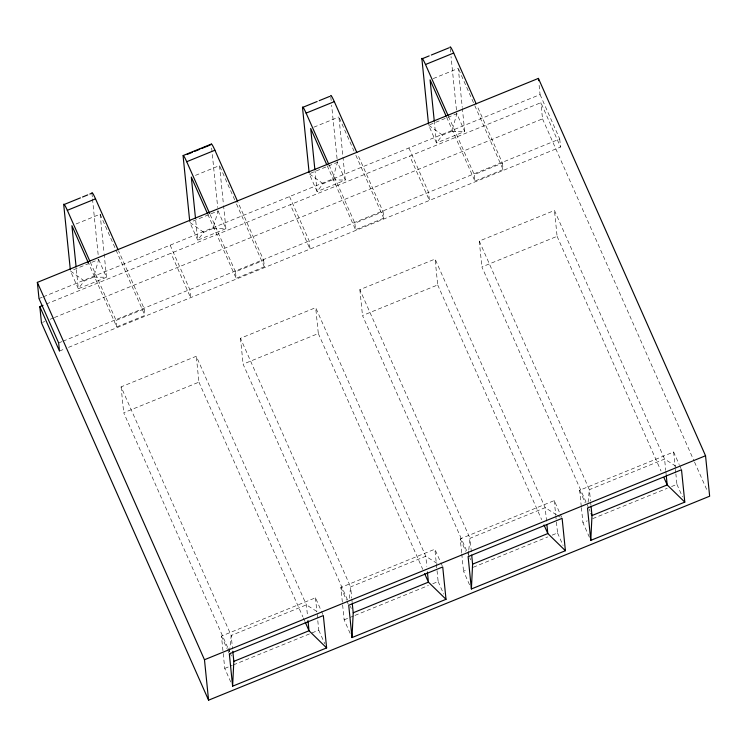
<?xml version="1.0" encoding="UTF-8"?>
<svg xmlns="http://www.w3.org/2000/svg" width="747" height="747" viewBox="0 0 747 747"><rect width="100%" height="100%" fill="white"/><g stroke="black" fill="none" stroke-linecap="round" stroke-linejoin="round"><path stroke-width="0.56" stroke-dasharray="3.73 2.8" d="M229.562 651.533L231.187 635.482L121.089 386.871L196.293 356.254L306.401 604.865L307.54 616.116M349.419 598.347L350.586 586.881L240.478 338.27L315.682 307.652L425.79 556.263L426.817 566.385M468.341 554.33L468.696 550.894M468.808 549.745L469.975 538.27L359.867 289.668L435.081 259.05L545.179 507.661L546.552 521.163M588.085 502.283L589.364 489.668L479.266 241.057L554.47 210.449L664.578 459.05L665.717 470.311M84.28 280.9L70.451 271.002L78.323 288.753L84.28 280.9L93.683 277.081L98.66 259.517L71.497 270.573M203.67 232.298L189.85 222.401L197.712 240.151L203.67 232.298L213.072 228.47L218.049 210.915L191.932 221.542M323.068 183.697L309.239 173.79L317.101 191.549L323.068 183.697L332.462 179.868L337.439 162.314L331.631 105.14M442.457 135.095L428.629 125.188L436.491 142.948L442.457 135.095L451.86 131.267L456.837 113.712L451.029 56.529M76.091 223.969L100.117 214.184L144.946 315.411L116.737 326.887L88.902 264.027M195.481 175.368L219.506 165.582L223.465 204.585M313.833 127.186L338.895 116.98M433.223 78.584L458.294 68.379L462.253 107.381M310.285 173.369L337.439 162.314L345.31 180.074L317.101 191.549L315.01 170.904M429.674 124.768L456.837 113.712L464.699 131.463L436.491 142.948L434.399 122.303M38.993 298.557L42.215 297.25M43.289 296.811L540.062 94.58L539.119 85.335M46.267 304.02L540.884 102.666L560.549 147.066L65.923 348.419M42.542 322.387L44.699 321.509M50.096 319.305L53.336 317.989M54.419 317.55L542.527 118.848L540.884 102.666M58.658 342.957L61.88 341.64M62.953 341.202L559.727 138.97L540.062 94.58M116.737 326.887L116.084 320.416L144.283 308.941L118.502 250.712M263.682 260.329L264.335 266.8L236.136 278.286L235.473 271.815L263.682 260.329L237.891 202.11M383.071 211.728L383.725 218.199L355.525 229.684L354.862 223.213L383.071 211.728L357.748 154.564M502.46 163.126L503.114 169.597L474.915 181.082L474.261 174.611L502.46 163.126L477.146 105.962M59.48 351.043L64.849 348.858M227.676 647.49L123.713 412.755L198.926 382.137L196.293 356.254M347.542 599.953L243.111 364.153L318.315 333.535L315.682 307.652M469.293 556.683L362.5 315.551L437.705 284.934L435.081 259.05M588.683 508.081L481.89 266.94L557.094 236.323L554.47 210.449M230.758 682.002L224.744 668.425L221.457 636.071L315.467 597.805L321.023 610.336M350.156 633.4L344.143 619.823L340.856 587.469L434.866 549.194L440.413 561.735M461.655 552.733L460.245 538.867L554.255 500.593L559.802 513.133M581.278 506.438L579.635 490.265L673.645 451.991L679.2 464.531M224.744 668.425L232.308 665.344M233.391 664.905L318.754 630.151L316.999 612.82M344.143 619.823L353.863 615.864M354.946 615.425L428.423 585.508M432.746 583.752L438.153 581.549L434.866 549.194M469.546 584.798L463.532 571.222L467.855 569.457M473.253 567.262L547.812 536.906M552.136 535.151L557.542 532.947L556.254 520.239M589.402 537.242L582.921 522.62L587.245 520.855M592.651 518.661L667.211 488.305M671.525 486.549L676.931 484.345L675.876 473.943M451.86 131.267L464.699 131.463L462.365 108.52M332.462 179.868L345.31 180.074L342.976 157.131M213.072 228.47L225.911 228.675L223.586 205.733M93.683 277.081L106.522 277.277L104.188 254.335M675.867 466.184L664.578 459.05L589.364 489.668L590.513 500.92M556.478 514.786L545.179 507.661L469.975 538.27L471.348 551.781M557.411 515.383L560.241 517.167M437.079 563.387L425.79 556.263L350.586 586.881L351.725 598.132M316.747 611.401L306.401 604.865L231.187 635.482L232.56 648.984M542.527 118.848L694.075 461.02M694.542 462.085L707.764 491.937M679.658 465.568L681.049 468.705M676.931 484.345L682.487 496.876M557.094 236.323L661.058 471.068M458.761 69.443L474.336 104.608M474.803 105.672L503.114 169.597M448.471 116.383L474.261 174.611M446.603 117.148L474.915 181.082M589.159 509.155L590.102 511.284M579.635 490.265L585.19 502.796M408.917 147.962L428.582 192.362L429.404 200.448L409.739 156.058M560.269 514.179L561.66 517.307M557.542 532.947L563.089 545.487M437.705 284.934L541.668 519.669M339.371 118.045L353.994 151.071M355.889 155.339L383.725 218.199M329.082 164.984L354.862 223.213M327.214 165.75L355.525 229.684M469.77 557.757L470.713 559.886M460.245 538.867L465.792 551.398M289.528 196.573L309.193 240.964L310.014 249.05L290.35 204.659M440.879 562.78L442.261 565.909M438.153 581.549L443.699 594.089M318.315 333.535L422.746 569.335M219.982 166.646L236.024 202.876M236.491 203.94L264.335 266.8M218.049 210.915L225.911 228.675L197.712 240.151L195.611 219.506M210.159 214.65L235.473 271.815M207.815 214.361L236.136 278.286M350.38 606.359L351.323 608.488M340.856 587.469L346.403 600M346.869 601.046L348.251 604.183M170.139 245.175L189.794 289.565L190.616 297.651L170.96 253.261M321.481 611.382L322.872 614.52M318.754 630.151L324.768 643.737M198.926 382.137L302.88 616.873M303.357 617.946L304.776 621.14M98.66 259.517L106.522 277.277L78.323 288.753L76.222 268.108M90.294 262.197L116.084 320.416M228.152 648.555L229.562 651.757M230.039 652.831L231.458 656.025M221.457 636.071L227.013 648.611M227.471 649.657L228.862 652.785M673.645 451.991L675.288 468.173M675.409 469.321L675.755 472.795M665.829 471.432L666.175 474.812M559.727 138.97L560.549 147.066M590.625 502.049L590.97 505.43M581.399 507.596L582.921 522.62M554.255 500.593L555.665 514.459M555.777 515.617L556.132 519.081M479.266 241.057L481.89 266.94M450.217 48.527L450.562 51.963M461.767 553.891L463.532 571.222M359.867 289.668L362.5 315.551M339.017 118.129L342.864 155.983M330.818 97.129L331.173 100.565M351.837 599.253L352.182 602.633M315.467 597.805L316.877 611.672M240.478 338.27L243.111 364.153M211.662 148.018L217.704 207.489M144.283 308.941L144.946 315.411M121.089 386.871L123.713 412.755M100.117 214.184L104.076 253.186M91.918 193.193L92.385 197.768M92.497 198.917L98.305 256.09"/><path stroke-width="1.12" d="M232.616 686.185L229.329 653.83L323.339 615.556L326.626 647.91L232.616 686.185L233.82 661.366L232.793 651.235M352.005 637.583L348.718 605.229L442.728 566.954L446.015 599.309L352.005 637.583L353.21 612.764L352.295 603.753M471.394 588.972L468.108 556.627L562.117 518.353L565.404 550.707L471.394 588.972L472.599 564.153L471.693 555.152M590.784 540.37L587.497 508.016L681.507 469.751L684.794 502.105L590.784 540.37L591.997 515.551L591.082 506.55M183.155 155.535L211.364 144.059M64.765 204.248L80.433 197.871M82.525 197.021L87.744 194.892M89.836 194.043L91.918 193.193A10.197 0.962 67.8 0 1 95.523 198.842L118.026 249.657M187.292 154.368L192.511 152.248M194.603 151.398L199.822 149.269M201.914 148.42L210.271 145.021M303.543 107.045L317.13 101.517M319.212 100.668L329.66 96.41M428.517 124.049L421.896 58.864L429.208 55.885M431.299 55.035L449.05 47.808M70.339 269.854L63.719 204.678A10.197 0.962 67.8 0 1 67.323 210.318L95.523 198.842M189.729 221.252L183.108 156.076A10.197 0.962 67.8 0 1 186.713 161.716L214.921 150.231L237.425 201.046M309.127 172.65L302.498 107.465A10.197 0.962 67.8 0 1 306.102 113.114L334.311 101.629L356.814 152.444M421.896 58.864A10.197 0.962 67.8 0 1 425.501 64.513L453.7 53.028L476.203 103.842M39.815 306.643L59.48 351.043L58.658 342.957L38.993 298.557L37.35 282.385L538.419 78.398L705.542 455.754L709.65 496.195L208.581 700.182L41.459 322.825L39.815 306.643L43.037 305.336M208.581 700.182L204.473 659.741L705.542 455.754M233.82 661.366L309.025 630.748L326.626 647.91M353.21 612.764L428.423 582.146L446.015 599.309M472.599 564.153L547.812 533.545L565.404 550.707M684.794 502.105L667.202 484.934L663.896 477.464M425.501 64.513L448.004 115.327M446.127 116.084L430.085 79.854L434.278 121.154M591.054 513.422L591.997 515.551L667.202 484.934L666.287 475.932M544.031 525.001L547.812 533.545L546.897 524.534M306.102 113.114L328.615 163.929M326.738 164.685L310.696 128.465L314.889 169.756M424.641 573.612L428.423 582.146L427.387 572.015M186.713 161.716L209.683 213.586M207.349 213.287L191.307 177.067L195.499 218.357M305.243 622.214L309.025 630.748L307.997 620.617M67.323 210.318L89.827 261.133M88.426 262.963L71.908 225.669L76.11 266.959M37.35 282.385L204.473 659.741M538.419 78.398L538.652 80.713M330.706 95.989A10.197 0.962 67.8 0 1 334.311 101.629M211.317 144.591A10.197 0.962 67.8 0 1 214.921 150.231M450.096 47.388A10.197 0.962 67.8 0 1 453.7 53.028"/></g></svg>
